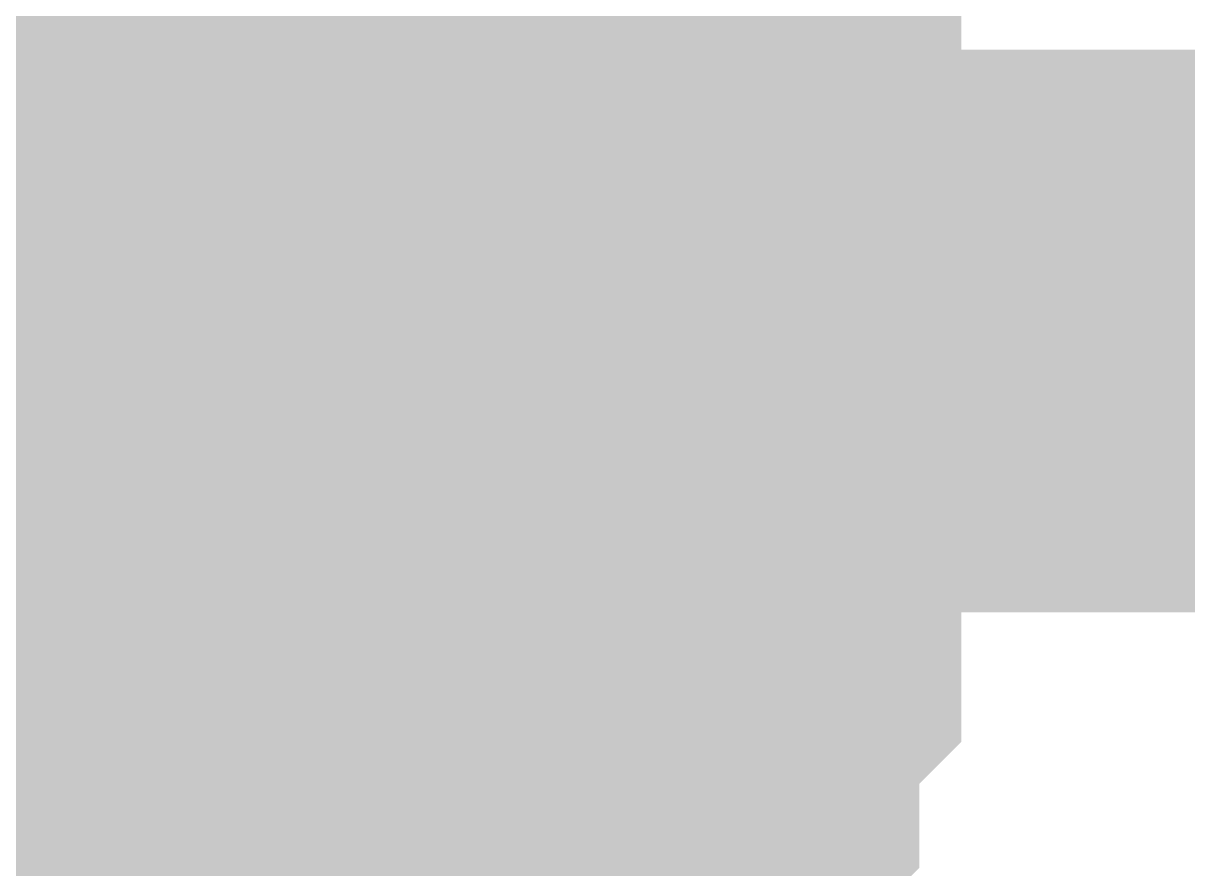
# Model space of a CAD drawing. Header units: millimetres. Extents: x 0 to 800, y 0 to 567.
# Drawn here: x 189.416 to 190.037, y 144.163 to 144.614 of the extents above; entities that cross this region are included whole.
import ezdxf

# ---------------------------------------------------------------- set-up
doc = ezdxf.new("R2010")
doc.units = ezdxf.units.MM
doc.layers.add('Sheet', color=255, linetype='Continuous')

msp = doc.modelspace()

# ---------------------------------------------------------------- linework, layer by layer
at = {"layer": 'Sheet', "const_width": 0.508}
for points in [[(188.90844, 144.46796, 1), (189.41644, 144.46796, 1)], [(188.976, 144.46796, 1), (189.484, 144.46796, 1)], [(188.98438, 144.46364, 1), (189.49238, 144.46364, 1)], [(188.98438, 144.40395, 1), (189.49238, 144.40395, 1)]]:
    msp.add_lwpolyline(points, format="xyb", close=True, dxfattribs=at)
at = {"layer": 'Sheet'}
for points, const_width in [([(189.56457, 144.78562), (189.58697, 144.76323), (189.58697, 144.74083), (189.60936, 144.71843), (189.60936, 144.69603), (189.63176, 144.67363), (189.63176, 144.65123), (189.65416, 144.62883), (189.65416, 144.60643), (189.65416, 144.58404), (189.67656, 144.56164), (189.67656, 144.53924), (189.67656, 144.49444), (189.67656, 144.47204), (189.67656, 144.44964)], 0.29972), ([(189.56457, 144.78562), (189.58697, 144.76323), (189.58697, 144.74083), (189.60936, 144.71843), (189.60936, 144.69603), (189.63176, 144.67363), (189.63176, 144.65123), (189.65416, 144.62883), (189.65416, 144.60643), (189.65416, 144.58404), (189.67656, 144.56164), (189.67656, 144.53924), (189.67656, 144.49444), (189.67656, 144.47204), (189.67656, 144.44964)], 0.29972), ([(189.56457, 144.78562), (189.58697, 144.76323), (189.58697, 144.74083), (189.60936, 144.71843), (189.60936, 144.69603), (189.63176, 144.67363), (189.63176, 144.65123), (189.65416, 144.62883), (189.65416, 144.60643), (189.65416, 144.58404), (189.67656, 144.56164), (189.67656, 144.53924), (189.67656, 144.49444), (189.67656, 144.47204), (189.67656, 144.44964)], 0.29972), ([(189.56457, 144.78562), (189.58697, 144.76323), (189.60936, 144.74083), (189.63176, 144.74083), (189.65416, 144.71843), (189.65416, 144.69603), (189.67656, 144.67363), (189.69896, 144.65123), (189.69896, 144.62883), (189.72136, 144.60643), (189.72136, 144.60643), (189.74376, 144.58404), (189.74376, 144.53924), (189.74376, 144.51684), (189.76616, 144.49444), (189.76616, 144.47204), (189.76616, 144.44964), (189.76616, 144.42724), (189.76616, 144.40485)], 0.29972), ([(189.56457, 144.78562), (189.58697, 144.76323), (189.58697, 144.74083), (189.60936, 144.71843), (189.60936, 144.69603), (189.63176, 144.67363), (189.63176, 144.65123), (189.65416, 144.62883), (189.65416, 144.60643), (189.65416, 144.58404), (189.67656, 144.56164), (189.67656, 144.53924), (189.67656, 144.49444), (189.67656, 144.47204), (189.67656, 144.44964)], 0.29972), ([(189.56457, 144.78562), (189.58697, 144.76323), (189.58697, 144.74083), (189.60936, 144.71843), (189.60936, 144.69603), (189.63176, 144.67363), (189.63176, 144.65123), (189.65416, 144.62883), (189.65416, 144.60643), (189.65416, 144.58404), (189.67656, 144.56164), (189.67656, 144.53924), (189.67656, 144.49444), (189.67656, 144.47204), (189.67656, 144.44964)], 0.29972), ([(189.56457, 144.78562), (189.58697, 144.76323), (189.58697, 144.74083), (189.60936, 144.71843), (189.60936, 144.69603), (189.63176, 144.67363), (189.63176, 144.65123), (189.65416, 144.62883), (189.65416, 144.60643), (189.65416, 144.58404), (189.67656, 144.56164), (189.67656, 144.53924), (189.67656, 144.49444), (189.67656, 144.47204), (189.67656, 144.44964)], 0.29972), ([(189.56457, 144.78562), (189.58697, 144.76323), (189.60936, 144.74083), (189.63176, 144.74083), (189.65416, 144.71843), (189.65416, 144.69603), (189.67656, 144.67363), (189.69896, 144.65123), (189.69896, 144.62883), (189.72136, 144.60643), (189.72136, 144.60643), (189.74376, 144.58404), (189.74376, 144.53924), (189.74376, 144.51684), (189.76616, 144.49444), (189.76616, 144.47204), (189.76616, 144.44964), (189.76616, 144.42724), (189.76616, 144.40485)], 0.29972), ([(189.63176, 144.78562), (189.65416, 144.76323), (189.65416, 144.74083), (189.67656, 144.71843), (189.67656, 144.69603), (189.69896, 144.67363), (189.69896, 144.65123), (189.72136, 144.62883), (189.72136, 144.60643), (189.72136, 144.58404), (189.74376, 144.56164), (189.74376, 144.53924), (189.74376, 144.49444), (189.74376, 144.47204), (189.74376, 144.44964)], 0.29972), ([(189.63176, 144.78562), (189.65416, 144.76323), (189.65416, 144.74083), (189.67656, 144.71843), (189.67656, 144.69603), (189.69896, 144.67363), (189.69896, 144.65123), (189.72136, 144.62883), (189.72136, 144.60643), (189.72136, 144.58404), (189.74376, 144.56164), (189.74376, 144.53924), (189.74376, 144.49444), (189.74376, 144.47204), (189.74376, 144.44964)], 0.29972), ([(189.63176, 144.78562), (189.65416, 144.76323), (189.65416, 144.74083), (189.67656, 144.71843), (189.67656, 144.69603), (189.69896, 144.67363), (189.69896, 144.65123), (189.72136, 144.62883), (189.72136, 144.60643), (189.72136, 144.58404), (189.74376, 144.56164), (189.74376, 144.53924), (189.74376, 144.49444), (189.74376, 144.47204), (189.74376, 144.44964)], 0.29972), ([(189.63176, 144.78562), (189.65416, 144.76323), (189.65416, 144.74083), (189.67656, 144.71843), (189.67656, 144.69603), (189.69896, 144.67363), (189.69896, 144.65123), (189.72136, 144.62883), (189.72136, 144.60643), (189.72136, 144.58404), (189.74376, 144.56164), (189.74376, 144.53924), (189.74376, 144.49444), (189.74376, 144.47204), (189.74376, 144.44964)], 0.29972), ([(189.65416, 144.78562), (189.65416, 144.76323), (189.67656, 144.74083), (189.69896, 144.71843), (189.69896, 144.69603), (189.72136, 144.67363), (189.72136, 144.65123), (189.74376, 144.62883), (189.74376, 144.60643), (189.74376, 144.58404), (189.76616, 144.56164), (189.76616, 144.53924), (189.76616, 144.49444), (189.76616, 144.47204), (189.76616, 144.44964)], 0.29972), ([(189.65416, 144.78562), (189.65416, 144.76323), (189.67656, 144.74083), (189.69896, 144.71843), (189.69896, 144.69603), (189.72136, 144.67363), (189.72136, 144.65123), (189.74376, 144.62883), (189.74376, 144.60643), (189.74376, 144.58404), (189.76616, 144.56164), (189.76616, 144.53924), (189.76616, 144.49444), (189.76616, 144.47204), (189.76616, 144.44964)], 0.29972), ([(189.65416, 144.78562), (189.65416, 144.76323), (189.67656, 144.74083), (189.69896, 144.71843), (189.69896, 144.69603), (189.72136, 144.67363), (189.72136, 144.65123), (189.74376, 144.62883), (189.74376, 144.60643), (189.74376, 144.58404), (189.76616, 144.56164), (189.76616, 144.53924), (189.76616, 144.49444), (189.76616, 144.47204), (189.76616, 144.44964)], 0.29972), ([(189.65416, 144.78562), (189.65416, 144.76323), (189.67656, 144.74083), (189.69896, 144.71843), (189.69896, 144.69603), (189.72136, 144.67363), (189.72136, 144.65123), (189.74376, 144.62883), (189.74376, 144.60643), (189.74376, 144.58404), (189.76616, 144.56164), (189.76616, 144.53924), (189.76616, 144.49444), (189.76616, 144.47204), (189.76616, 144.44964)], 0.29972), ([(189.63176, 144.67363), (189.63176, 144.65123), (189.65416, 144.62883), (189.65416, 144.60643), (189.65416, 144.58404), (189.67656, 144.56164), (189.67656, 144.53924), (189.67656, 144.49444), (189.67656, 144.47204), (189.67656, 144.44964)], 0.09906), ([(189.63176, 144.67363), (189.63176, 144.65123), (189.65416, 144.62883), (189.65416, 144.60643), (189.65416, 144.58404), (189.67656, 144.56164), (189.67656, 144.53924), (189.67656, 144.49444), (189.67656, 144.47204), (189.67656, 144.44964)], 0.09906), ([(189.63176, 144.67363), (189.63176, 144.65123), (189.65416, 144.62883), (189.65416, 144.60643), (189.65416, 144.58404), (189.67656, 144.56164), (189.67656, 144.53924), (189.67656, 144.49444), (189.67656, 144.47204), (189.67656, 144.44964)], 0.09906), ([(189.63176, 144.67363), (189.63176, 144.65123), (189.65416, 144.62883), (189.65416, 144.60643), (189.65416, 144.58404), (189.67656, 144.56164), (189.67656, 144.53924), (189.67656, 144.49444), (189.67656, 144.47204), (189.67656, 144.44964)], 0.09906), ([(189.63176, 144.67363), (189.63176, 144.65123), (189.65416, 144.62883), (189.65416, 144.60643), (189.65416, 144.58404), (189.67656, 144.56164), (189.67656, 144.53924), (189.67656, 144.49444), (189.67656, 144.47204), (189.67656, 144.44964)], 0.09906), ([(189.63176, 144.67363), (189.63176, 144.65123), (189.65416, 144.62883), (189.65416, 144.60643), (189.65416, 144.58404), (189.67656, 144.56164), (189.67656, 144.53924), (189.67656, 144.49444), (189.67656, 144.47204), (189.67656, 144.44964)], 0.09906), ([(189.67656, 144.67363), (189.69896, 144.65123), (189.69896, 144.62883), (189.72136, 144.60643), (189.72136, 144.60643), (189.74376, 144.58404), (189.74376, 144.53924), (189.74376, 144.51684), (189.76616, 144.49444), (189.76616, 144.47204), (189.76616, 144.44964), (189.76616, 144.42724), (189.76616, 144.40485)], 0.09906), ([(189.67656, 144.67363), (189.69896, 144.65123), (189.69896, 144.62883), (189.72136, 144.60643), (189.72136, 144.60643), (189.74376, 144.58404), (189.74376, 144.53924), (189.74376, 144.51684), (189.76616, 144.49444), (189.76616, 144.47204), (189.76616, 144.44964), (189.76616, 144.42724), (189.76616, 144.40485)], 0.09906), ([(189.69896, 144.67363), (189.69896, 144.65123), (189.72136, 144.62883), (189.72136, 144.60643), (189.72136, 144.58404), (189.74376, 144.56164), (189.74376, 144.53924), (189.74376, 144.49444), (189.74376, 144.47204), (189.74376, 144.44964)], 0.09906), ([(189.69896, 144.67363), (189.69896, 144.65123), (189.72136, 144.62883), (189.72136, 144.60643), (189.72136, 144.58404), (189.74376, 144.56164), (189.74376, 144.53924), (189.74376, 144.49444), (189.74376, 144.47204), (189.74376, 144.44964)], 0.09906), ([(189.69896, 144.67363), (189.69896, 144.65123), (189.72136, 144.62883), (189.72136, 144.60643), (189.72136, 144.58404), (189.74376, 144.56164), (189.74376, 144.53924), (189.74376, 144.49444), (189.74376, 144.47204), (189.74376, 144.44964)], 0.09906), ([(189.69896, 144.67363), (189.69896, 144.65123), (189.72136, 144.62883), (189.72136, 144.60643), (189.72136, 144.58404), (189.74376, 144.56164), (189.74376, 144.53924), (189.74376, 144.49444), (189.74376, 144.47204), (189.74376, 144.44964)], 0.09906), ([(189.72136, 144.67363), (189.72136, 144.65123), (189.74376, 144.62883), (189.74376, 144.60643), (189.74376, 144.58404), (189.76616, 144.56164), (189.76616, 144.53924), (189.76616, 144.49444), (189.76616, 144.47204), (189.76616, 144.44964)], 0.09906), ([(189.72136, 144.67363), (189.72136, 144.65123), (189.74376, 144.62883), (189.74376, 144.60643), (189.74376, 144.58404), (189.76616, 144.56164), (189.76616, 144.53924), (189.76616, 144.49444), (189.76616, 144.47204), (189.76616, 144.44964)], 0.09906), ([(189.72136, 144.67363), (189.72136, 144.65123), (189.74376, 144.62883), (189.74376, 144.60643), (189.74376, 144.58404), (189.76616, 144.56164), (189.76616, 144.53924), (189.76616, 144.49444), (189.76616, 144.47204), (189.76616, 144.44964)], 0.09906), ([(189.72136, 144.67363), (189.72136, 144.65123), (189.74376, 144.62883), (189.74376, 144.60643), (189.74376, 144.58404), (189.76616, 144.56164), (189.76616, 144.53924), (189.76616, 144.49444), (189.76616, 144.47204), (189.76616, 144.44964)], 0.09906), ([(189.25098, 144.44964), (205.24402, 144.44964), (205.24402, 137.14765), (205.19922, 137.14765), (205.19922, 137.10285)], 0.29972), ([(189.67656, 144.44964), (189.67656, 144.42724), (189.67656, 144.40485), (189.67656, 144.38245), (189.67656, 144.36005), (189.65416, 144.33765), (189.65416, 144.31525), (189.65416, 144.27045), (189.63176, 144.24805), (189.63176, 144.24805), (189.60936, 144.22566), (189.60936, 144.20326), (189.58697, 144.18086), (189.58697, 144.15846), (189.56457, 144.13606), (189.54217, 144.11366), (189.54217, 144.11366), (189.51977, 144.09126), (189.49737, 144.06886), (189.47497, 144.04647), (189.45257, 144.04647), (189.43017, 144.02407), (189.40777, 144.02407), (189.38537, 144.00167)], 0.29972), ([(189.67656, 144.44964), (189.67656, 144.42724), (189.67656, 144.40485), (189.67656, 144.38245), (189.67656, 144.36005), (189.65416, 144.33765), (189.65416, 144.31525), (189.65416, 144.27045), (189.63176, 144.24805), (189.63176, 144.24805), (189.60936, 144.22566), (189.60936, 144.20326), (189.58697, 144.18086), (189.58697, 144.15846), (189.56457, 144.13606), (189.54217, 144.11366), (189.54217, 144.11366), (189.51977, 144.09126), (189.49737, 144.06886), (189.47497, 144.04647), (189.45257, 144.04647), (189.43017, 144.02407), (189.40777, 144.02407), (189.38537, 144.00167)], 0.29972), ([(189.67656, 144.44964), (189.67656, 144.42724), (189.67656, 144.40485), (189.67656, 144.38245), (189.67656, 144.36005), (189.65416, 144.33765), (189.65416, 144.31525), (189.65416, 144.27045), (189.63176, 144.24805), (189.63176, 144.24805), (189.60936, 144.22566), (189.60936, 144.20326), (189.58697, 144.18086), (189.58697, 144.15846), (189.56457, 144.13606), (189.54217, 144.11366), (189.54217, 144.11366), (189.51977, 144.09126), (189.49737, 144.06886), (189.47497, 144.04647), (189.45257, 144.04647), (189.43017, 144.02407), (189.40777, 144.02407), (189.38537, 144.00167)], 0.29972), ([(189.67656, 144.44964), (189.67656, 144.42724), (189.67656, 144.40485), (189.67656, 144.38245), (189.67656, 144.36005), (189.65416, 144.33765), (189.65416, 144.31525), (189.65416, 144.27045), (189.63176, 144.24805), (189.63176, 144.24805), (189.60936, 144.22566), (189.60936, 144.20326), (189.58697, 144.18086), (189.58697, 144.15846), (189.56457, 144.13606), (189.54217, 144.11366), (189.54217, 144.11366), (189.51977, 144.09126), (189.49737, 144.06886), (189.47497, 144.04647), (189.45257, 144.04647), (189.43017, 144.02407), (189.40777, 144.02407), (189.38537, 144.00167)], 0.29972), ([(189.67656, 144.44964), (189.67656, 144.42724), (189.67656, 144.40485), (189.67656, 144.38245), (189.67656, 144.36005), (189.65416, 144.33765), (189.65416, 144.31525), (189.65416, 144.27045), (189.63176, 144.24805), (189.63176, 144.24805), (189.60936, 144.22566), (189.60936, 144.20326), (189.58697, 144.18086), (189.58697, 144.15846), (189.56457, 144.13606), (189.54217, 144.11366), (189.54217, 144.11366), (189.51977, 144.09126), (189.49737, 144.06886), (189.47497, 144.04647), (189.45257, 144.04647), (189.43017, 144.02407), (189.40777, 144.02407), (189.38537, 144.00167)], 0.29972), ([(189.67656, 144.44964), (189.67656, 144.42724), (189.67656, 144.40485), (189.67656, 144.38245), (189.67656, 144.36005), (189.65416, 144.33765), (189.65416, 144.31525), (189.65416, 144.27045), (189.63176, 144.24805), (189.63176, 144.24805), (189.60936, 144.22566), (189.60936, 144.20326), (189.58697, 144.18086), (189.58697, 144.15846), (189.56457, 144.13606), (189.54217, 144.11366), (189.54217, 144.11366), (189.51977, 144.09126), (189.49737, 144.06886), (189.47497, 144.04647), (189.45257, 144.04647), (189.43017, 144.02407), (189.40777, 144.02407), (189.38537, 144.00167)], 0.29972), ([(189.74376, 144.44964), (189.74376, 144.42724), (189.74376, 144.40485), (189.74376, 144.38245), (189.74376, 144.36005), (189.72136, 144.33765), (189.72136, 144.31525), (189.72136, 144.27045), (189.69896, 144.24805), (189.69896, 144.24805), (189.67656, 144.22566), (189.67656, 144.20326), (189.65416, 144.18086), (189.65416, 144.15846), (189.63176, 144.13606), (189.60936, 144.11366), (189.58697, 144.11366), (189.58697, 144.09126), (189.56457, 144.06886), (189.54217, 144.04647), (189.51977, 144.04647), (189.49737, 144.02407), (189.47497, 144.02407), (189.45257, 144.00167)], 0.29972), ([(189.74376, 144.44964), (189.74376, 144.42724), (189.74376, 144.40485), (189.74376, 144.38245), (189.74376, 144.36005), (189.72136, 144.33765), (189.72136, 144.31525), (189.72136, 144.27045), (189.69896, 144.24805), (189.69896, 144.24805), (189.67656, 144.22566), (189.67656, 144.20326), (189.65416, 144.18086), (189.65416, 144.15846), (189.63176, 144.13606), (189.60936, 144.11366), (189.58697, 144.11366), (189.58697, 144.09126), (189.56457, 144.06886), (189.54217, 144.04647), (189.51977, 144.04647), (189.49737, 144.02407), (189.47497, 144.02407), (189.45257, 144.00167)], 0.29972), ([(189.74376, 144.44964), (189.74376, 144.42724), (189.74376, 144.40485), (189.74376, 144.38245), (189.74376, 144.36005), (189.72136, 144.33765), (189.72136, 144.31525), (189.72136, 144.27045), (189.69896, 144.24805), (189.69896, 144.24805), (189.67656, 144.22566), (189.67656, 144.20326), (189.65416, 144.18086), (189.65416, 144.15846), (189.63176, 144.13606), (189.60936, 144.11366), (189.58697, 144.11366), (189.58697, 144.09126), (189.56457, 144.06886), (189.54217, 144.04647), (189.51977, 144.04647), (189.49737, 144.02407), (189.47497, 144.02407), (189.45257, 144.00167)], 0.29972), ([(189.74376, 144.44964), (189.74376, 144.42724), (189.74376, 144.40485), (189.74376, 144.38245), (189.74376, 144.36005), (189.72136, 144.33765), (189.72136, 144.31525), (189.72136, 144.27045), (189.69896, 144.24805), (189.69896, 144.24805), (189.67656, 144.22566), (189.67656, 144.20326), (189.65416, 144.18086), (189.65416, 144.15846), (189.63176, 144.13606), (189.60936, 144.11366), (189.58697, 144.11366), (189.58697, 144.09126), (189.56457, 144.06886), (189.54217, 144.04647), (189.51977, 144.04647), (189.49737, 144.02407), (189.47497, 144.02407), (189.45257, 144.00167)], 0.29972), ([(189.76616, 144.44964), (189.76616, 144.42724), (189.76616, 144.40485), (189.76616, 144.38245), (189.76616, 144.36005), (189.74376, 144.33765), (189.74376, 144.31525), (189.74376, 144.27045), (189.72136, 144.24805), (189.72136, 144.24805), (189.69896, 144.22566), (189.69896, 144.20326), (189.67656, 144.18086), (189.65416, 144.15846), (189.65416, 144.13606), (189.63176, 144.11366), (189.60936, 144.11366), (189.58697, 144.09126), (189.56457, 144.06886), (189.54217, 144.04647), (189.54217, 144.04647), (189.51977, 144.02407), (189.49737, 144.02407), (189.47497, 144.00167)], 0.29972), ([(189.76616, 144.44964), (189.76616, 144.42724), (189.76616, 144.40485), (189.76616, 144.38245), (189.76616, 144.36005), (189.74376, 144.33765), (189.74376, 144.31525), (189.74376, 144.27045), (189.72136, 144.24805), (189.72136, 144.24805), (189.69896, 144.22566), (189.69896, 144.20326), (189.67656, 144.18086), (189.65416, 144.15846), (189.65416, 144.13606), (189.63176, 144.11366), (189.60936, 144.11366), (189.58697, 144.09126), (189.56457, 144.06886), (189.54217, 144.04647), (189.54217, 144.04647), (189.51977, 144.02407), (189.49737, 144.02407), (189.47497, 144.00167)], 0.29972), ([(189.76616, 144.44964), (189.76616, 144.42724), (189.76616, 144.40485), (189.76616, 144.38245), (189.76616, 144.36005), (189.74376, 144.33765), (189.74376, 144.31525), (189.74376, 144.27045), (189.72136, 144.24805), (189.72136, 144.24805), (189.69896, 144.22566), (189.69896, 144.20326), (189.67656, 144.18086), (189.65416, 144.15846), (189.65416, 144.13606), (189.63176, 144.11366), (189.60936, 144.11366), (189.58697, 144.09126), (189.56457, 144.06886), (189.54217, 144.04647), (189.54217, 144.04647), (189.51977, 144.02407), (189.49737, 144.02407), (189.47497, 144.00167)], 0.29972), ([(189.76616, 144.44964), (189.76616, 144.42724), (189.76616, 144.40485), (189.76616, 144.38245), (189.76616, 144.36005), (189.74376, 144.33765), (189.74376, 144.31525), (189.74376, 144.27045), (189.72136, 144.24805), (189.72136, 144.24805), (189.69896, 144.22566), (189.69896, 144.20326), (189.67656, 144.18086), (189.65416, 144.15846), (189.65416, 144.13606), (189.63176, 144.11366), (189.60936, 144.11366), (189.58697, 144.09126), (189.56457, 144.06886), (189.54217, 144.04647), (189.54217, 144.04647), (189.51977, 144.02407), (189.49737, 144.02407), (189.47497, 144.00167)], 0.29972), ([(189.67656, 144.44964), (189.67656, 144.44964), (189.67656, 144.44964), (189.67656, 144.44964), (189.67656, 144.44964), (189.67656, 144.44964), (189.67656, 144.44964), (189.67656, 144.44964), (189.67656, 144.44964), (189.67656, 144.44964), (189.67656, 144.44964), (189.67656, 144.44964), (189.67656, 144.44964), (189.67656, 144.44964), (189.67656, 144.44964), (189.67656, 144.44964), (189.67656, 144.44964), (189.67656, 144.44964), (189.67656, 144.44964), (189.67656, 144.44964), (189.67656, 144.44964), (189.67656, 144.44964), (189.67656, 144.44964), (189.67656, 144.44964), (189.67656, 144.44964), (189.67656, 144.44964), (189.67656, 144.44964), (189.67656, 144.44964), (189.67656, 144.44964), (189.67656, 144.44964), (189.67656, 144.44964), (189.67656, 144.44964), (189.67656, 144.44964)], 0.29972), ([(189.67656, 144.44964), (189.67656, 144.44964)], 0.29972), ([(189.67656, 144.44964), (189.67656, 144.44964), (189.67656, 144.44964), (189.67656, 144.44964), (189.67656, 144.44964), (189.67656, 144.44964), (189.67656, 144.44964), (189.67656, 144.44964), (189.67656, 144.44964), (189.67656, 144.44964), (189.67656, 144.44964), (189.67656, 144.44964), (189.67656, 144.44964), (189.67656, 144.44964), (189.67656, 144.44964), (189.67656, 144.44964), (189.67656, 144.44964), (189.67656, 144.44964), (189.67656, 144.44964), (189.67656, 144.44964), (189.67656, 144.44964), (189.67656, 144.44964), (189.67656, 144.44964), (189.67656, 144.44964), (189.67656, 144.44964), (189.67656, 144.44964), (189.67656, 144.44964), (189.67656, 144.44964), (189.67656, 144.44964), (189.67656, 144.44964), (189.67656, 144.44964), (189.67656, 144.44964), (189.67656, 144.44964)], 0.29972), ([(189.67656, 144.44964), (189.67656, 144.44964)], 0.29972), ([(189.67656, 144.44964), (189.67656, 144.44964), (189.67656, 144.44964), (189.67656, 144.44964), (189.67656, 144.44964), (189.67656, 144.44964), (189.67656, 144.44964), (189.67656, 144.44964), (189.67656, 144.44964), (189.67656, 144.44964), (189.67656, 144.44964), (189.67656, 144.44964), (189.67656, 144.44964), (189.67656, 144.44964), (189.67656, 144.44964), (189.67656, 144.44964), (189.67656, 144.44964), (189.67656, 144.44964), (189.67656, 144.44964), (189.67656, 144.44964), (189.67656, 144.44964), (189.67656, 144.44964), (189.67656, 144.44964), (189.67656, 144.44964), (189.67656, 144.44964), (189.67656, 144.44964), (189.67656, 144.44964), (189.67656, 144.44964), (189.67656, 144.44964), (189.67656, 144.44964), (189.67656, 144.44964), (189.67656, 144.44964), (189.67656, 144.44964)], 0.29972), ([(189.67656, 144.44964), (189.67656, 144.44964)], 0.29972), ([(189.67656, 144.44964), (189.67656, 144.44964), (189.67656, 144.44964), (189.67656, 144.44964), (189.67656, 144.44964), (189.67656, 144.44964), (189.67656, 144.44964), (189.67656, 144.44964), (189.67656, 144.44964), (189.67656, 144.44964), (189.67656, 144.44964), (189.67656, 144.44964), (189.67656, 144.44964), (189.67656, 144.44964), (189.67656, 144.44964), (189.67656, 144.44964), (189.67656, 144.44964), (189.67656, 144.44964), (189.67656, 144.44964), (189.67656, 144.44964), (189.67656, 144.44964), (189.67656, 144.44964), (189.67656, 144.44964), (189.67656, 144.44964), (189.67656, 144.44964), (189.67656, 144.44964), (189.67656, 144.44964), (189.67656, 144.44964), (189.67656, 144.44964), (189.67656, 144.44964), (189.67656, 144.44964), (189.67656, 144.44964), (189.67656, 144.44964)], 0.29972), ([(189.67656, 144.44964), (189.67656, 144.44964)], 0.29972), ([(189.67656, 144.44964), (189.67656, 144.44964), (189.67656, 144.44964), (189.67656, 144.44964), (189.67656, 144.44964), (189.67656, 144.44964), (189.67656, 144.44964), (189.67656, 144.44964), (189.67656, 144.44964), (189.67656, 144.44964), (189.67656, 144.44964), (189.67656, 144.44964), (189.67656, 144.44964), (189.67656, 144.44964), (189.67656, 144.44964), (189.67656, 144.44964), (189.67656, 144.44964), (189.67656, 144.44964), (189.67656, 144.44964), (189.67656, 144.44964), (189.67656, 144.44964), (189.67656, 144.44964), (189.67656, 144.44964), (189.67656, 144.44964), (189.67656, 144.44964), (189.67656, 144.44964), (189.67656, 144.44964), (189.67656, 144.44964), (189.67656, 144.44964), (189.67656, 144.44964), (189.67656, 144.44964), (189.67656, 144.44964), (189.67656, 144.44964)], 0.29972), ([(189.67656, 144.44964), (189.67656, 144.44964)], 0.29972), ([(189.67656, 144.44964), (189.67656, 144.44964), (189.67656, 144.44964), (189.67656, 144.44964), (189.67656, 144.44964), (189.67656, 144.44964), (189.67656, 144.44964), (189.67656, 144.44964), (189.67656, 144.44964), (189.67656, 144.44964), (189.67656, 144.44964), (189.67656, 144.44964), (189.67656, 144.44964), (189.67656, 144.44964), (189.67656, 144.44964), (189.67656, 144.44964), (189.67656, 144.44964), (189.67656, 144.44964), (189.67656, 144.44964), (189.67656, 144.44964), (189.67656, 144.44964), (189.67656, 144.44964), (189.67656, 144.44964), (189.67656, 144.44964), (189.67656, 144.44964), (189.67656, 144.44964), (189.67656, 144.44964), (189.67656, 144.44964), (189.67656, 144.44964), (189.67656, 144.44964), (189.67656, 144.44964), (189.67656, 144.44964), (189.67656, 144.44964)], 0.29972), ([(189.67656, 144.44964), (189.67656, 144.44964)], 0.29972), ([(189.74376, 144.44964), (189.74376, 144.44964), (189.74376, 144.44964), (189.74376, 144.44964), (189.74376, 144.44964), (189.74376, 144.44964), (189.74376, 144.44964), (189.74376, 144.44964), (189.74376, 144.44964), (189.74376, 144.44964), (189.74376, 144.44964), (189.74376, 144.44964), (189.74376, 144.44964), (189.74376, 144.44964), (189.74376, 144.44964), (189.74376, 144.44964), (189.74376, 144.44964), (189.74376, 144.44964), (189.74376, 144.44964), (189.74376, 144.44964), (189.74376, 144.44964), (189.74376, 144.44964), (189.74376, 144.44964), (189.74376, 144.44964), (189.74376, 144.44964), (189.74376, 144.44964), (189.74376, 144.44964), (189.74376, 144.44964), (189.74376, 144.44964), (189.74376, 144.44964), (189.74376, 144.44964), (189.74376, 144.44964), (189.74376, 144.44964)], 0.29972), ([(189.74376, 144.44964), (189.74376, 144.44964)], 0.29972), ([(189.74376, 144.44964), (189.74376, 144.44964), (189.74376, 144.44964), (189.74376, 144.44964), (189.74376, 144.44964), (189.74376, 144.44964), (189.74376, 144.44964), (189.74376, 144.44964), (189.74376, 144.44964), (189.74376, 144.44964), (189.74376, 144.44964), (189.74376, 144.44964), (189.74376, 144.44964), (189.74376, 144.44964), (189.74376, 144.44964), (189.74376, 144.44964), (189.74376, 144.44964), (189.74376, 144.44964), (189.74376, 144.44964), (189.74376, 144.44964), (189.74376, 144.44964), (189.74376, 144.44964), (189.74376, 144.44964), (189.74376, 144.44964), (189.74376, 144.44964), (189.74376, 144.44964), (189.74376, 144.44964), (189.74376, 144.44964), (189.74376, 144.44964), (189.74376, 144.44964), (189.74376, 144.44964), (189.74376, 144.44964), (189.74376, 144.44964)], 0.29972), ([(189.74376, 144.44964), (189.74376, 144.44964)], 0.29972), ([(189.74376, 144.44964), (189.74376, 144.44964), (189.74376, 144.44964), (189.74376, 144.44964), (189.74376, 144.44964), (189.74376, 144.44964), (189.74376, 144.44964), (189.74376, 144.44964), (189.74376, 144.44964), (189.74376, 144.44964), (189.74376, 144.44964), (189.74376, 144.44964), (189.74376, 144.44964), (189.74376, 144.44964), (189.74376, 144.44964), (189.74376, 144.44964), (189.74376, 144.44964), (189.74376, 144.44964), (189.74376, 144.44964), (189.74376, 144.44964), (189.74376, 144.44964), (189.74376, 144.44964), (189.74376, 144.44964), (189.74376, 144.44964), (189.74376, 144.44964), (189.74376, 144.44964), (189.74376, 144.44964), (189.74376, 144.44964), (189.74376, 144.44964), (189.74376, 144.44964), (189.74376, 144.44964), (189.74376, 144.44964), (189.74376, 144.44964)], 0.29972), ([(189.74376, 144.44964), (189.74376, 144.44964)], 0.29972), ([(189.74376, 144.44964), (189.74376, 144.44964), (189.74376, 144.44964), (189.74376, 144.44964), (189.74376, 144.44964), (189.74376, 144.44964), (189.74376, 144.44964), (189.74376, 144.44964), (189.74376, 144.44964), (189.74376, 144.44964), (189.74376, 144.44964), (189.74376, 144.44964), (189.74376, 144.44964), (189.74376, 144.44964), (189.74376, 144.44964), (189.74376, 144.44964), (189.74376, 144.44964), (189.74376, 144.44964), (189.74376, 144.44964), (189.74376, 144.44964), (189.74376, 144.44964), (189.74376, 144.44964), (189.74376, 144.44964), (189.74376, 144.44964), (189.74376, 144.44964), (189.74376, 144.44964), (189.74376, 144.44964), (189.74376, 144.44964), (189.74376, 144.44964), (189.74376, 144.44964), (189.74376, 144.44964), (189.74376, 144.44964), (189.74376, 144.44964)], 0.29972), ([(189.74376, 144.44964), (189.74376, 144.44964)], 0.29972), ([(189.76616, 144.44964), (189.76616, 144.44964), (189.76616, 144.44964), (189.76616, 144.44964), (189.76616, 144.44964), (189.76616, 144.44964), (189.76616, 144.44964), (189.76616, 144.44964), (189.76616, 144.44964), (189.76616, 144.44964), (189.76616, 144.44964), (189.76616, 144.44964), (189.76616, 144.44964), (189.76616, 144.44964), (189.76616, 144.44964), (189.76616, 144.44964), (189.76616, 144.44964), (189.76616, 144.44964), (189.76616, 144.44964), (189.76616, 144.44964), (189.76616, 144.44964), (189.76616, 144.44964), (189.76616, 144.44964), (189.76616, 144.44964), (189.76616, 144.44964), (189.76616, 144.44964), (189.76616, 144.44964), (189.76616, 144.44964), (189.76616, 144.44964), (189.76616, 144.44964), (189.76616, 144.44964), (189.76616, 144.44964), (189.76616, 144.44964)], 0.29972), ([(189.76616, 144.44964), (189.76616, 144.44964)], 0.29972), ([(189.76616, 144.44964), (189.76616, 144.44964), (189.76616, 144.44964), (189.76616, 144.44964), (189.76616, 144.44964), (189.76616, 144.44964), (189.76616, 144.44964), (189.76616, 144.44964), (189.76616, 144.44964), (189.76616, 144.44964), (189.76616, 144.44964), (189.76616, 144.44964), (189.76616, 144.44964), (189.76616, 144.44964), (189.76616, 144.44964), (189.76616, 144.44964), (189.76616, 144.44964), (189.76616, 144.44964), (189.76616, 144.44964), (189.76616, 144.44964), (189.76616, 144.44964), (189.76616, 144.44964), (189.76616, 144.44964), (189.76616, 144.44964), (189.76616, 144.44964), (189.76616, 144.44964), (189.76616, 144.44964), (189.76616, 144.44964), (189.76616, 144.44964), (189.76616, 144.44964), (189.76616, 144.44964), (189.76616, 144.44964), (189.76616, 144.44964)], 0.29972), ([(189.76616, 144.44964), (189.76616, 144.44964)], 0.29972), ([(189.76616, 144.44964), (189.76616, 144.44964), (189.76616, 144.44964), (189.76616, 144.44964), (189.76616, 144.44964), (189.76616, 144.44964), (189.76616, 144.44964), (189.76616, 144.44964), (189.76616, 144.44964), (189.76616, 144.44964), (189.76616, 144.44964), (189.76616, 144.44964), (189.76616, 144.44964), (189.76616, 144.44964), (189.76616, 144.44964), (189.76616, 144.44964), (189.76616, 144.44964), (189.76616, 144.44964), (189.76616, 144.44964), (189.76616, 144.44964), (189.76616, 144.44964), (189.76616, 144.44964), (189.76616, 144.44964), (189.76616, 144.44964), (189.76616, 144.44964), (189.76616, 144.44964), (189.76616, 144.44964), (189.76616, 144.44964), (189.76616, 144.44964), (189.76616, 144.44964), (189.76616, 144.44964), (189.76616, 144.44964), (189.76616, 144.44964)], 0.29972), ([(189.76616, 144.44964), (189.76616, 144.44964)], 0.29972), ([(189.76616, 144.44964), (189.76616, 144.44964), (189.76616, 144.44964), (189.76616, 144.44964), (189.76616, 144.44964), (189.76616, 144.44964), (189.76616, 144.44964), (189.76616, 144.44964), (189.76616, 144.44964), (189.76616, 144.44964), (189.76616, 144.44964), (189.76616, 144.44964), (189.76616, 144.44964), (189.76616, 144.44964), (189.76616, 144.44964), (189.76616, 144.44964), (189.76616, 144.44964), (189.76616, 144.44964), (189.76616, 144.44964), (189.76616, 144.44964), (189.76616, 144.44964), (189.76616, 144.44964), (189.76616, 144.44964), (189.76616, 144.44964), (189.76616, 144.44964), (189.76616, 144.44964), (189.76616, 144.44964), (189.76616, 144.44964), (189.76616, 144.44964), (189.76616, 144.44964), (189.76616, 144.44964), (189.76616, 144.44964), (189.76616, 144.44964)], 0.29972), ([(189.76616, 144.44964), (189.76616, 144.44964)], 0.29972), ([(189.76616, 144.40485), (189.76616, 144.38245), (189.76616, 144.36005), (189.76616, 144.31525), (189.76616, 144.29285), (189.74376, 144.27045), (189.74376, 144.24805), (189.74376, 144.22566), (189.72136, 144.20326), (189.72136, 144.18086), (189.69896, 144.15846), (189.69896, 144.13606), (189.67656, 144.11366), (189.65416, 144.09126), (189.65416, 144.06886), (189.63176, 144.04647), (189.60936, 144.04647), (189.58697, 144.02407), (189.56457, 144.00167)], 0.29972), ([(189.76616, 144.40485), (189.76616, 144.38245), (189.76616, 144.36005), (189.76616, 144.31525), (189.76616, 144.29285), (189.74376, 144.27045), (189.74376, 144.24805), (189.74376, 144.22566), (189.72136, 144.20326), (189.72136, 144.18086), (189.69896, 144.15846), (189.69896, 144.13606), (189.67656, 144.11366), (189.65416, 144.09126), (189.65416, 144.06886), (189.63176, 144.04647), (189.60936, 144.04647), (189.58697, 144.02407), (189.56457, 144.00167)], 0.29972), ([(189.76616, 144.40485), (189.76616, 144.40485), (189.76616, 144.40485), (189.76616, 144.40485), (189.76616, 144.40485), (189.76616, 144.40485), (189.76616, 144.40485), (189.76616, 144.40485), (189.76616, 144.40485), (189.76616, 144.40485), (189.76616, 144.40485), (189.76616, 144.40485), (189.76616, 144.40485), (189.76616, 144.40485), (189.76616, 144.40485), (189.76616, 144.40485), (189.76616, 144.40485), (189.76616, 144.40485), (189.76616, 144.40485), (189.76616, 144.40485), (189.76616, 144.40485), (189.76616, 144.40485), (189.76616, 144.40485), (189.76616, 144.40485), (189.76616, 144.40485), (189.76616, 144.40485), (189.76616, 144.40485), (189.76616, 144.40485), (189.76616, 144.40485), (189.76616, 144.40485), (189.76616, 144.40485), (189.76616, 144.40485), (189.76616, 144.40485)], 0.29972), ([(189.76616, 144.40485), (189.76616, 144.40485)], 0.29972), ([(189.76616, 144.40485), (189.76616, 144.40485), (189.76616, 144.40485), (189.76616, 144.40485), (189.76616, 144.40485), (189.76616, 144.40485), (189.76616, 144.40485), (189.76616, 144.40485), (189.76616, 144.40485), (189.76616, 144.40485), (189.76616, 144.40485), (189.76616, 144.40485), (189.76616, 144.40485), (189.76616, 144.40485), (189.76616, 144.40485), (189.76616, 144.40485), (189.76616, 144.40485), (189.76616, 144.40485), (189.76616, 144.40485), (189.76616, 144.40485), (189.76616, 144.40485), (189.76616, 144.40485), (189.76616, 144.40485), (189.76616, 144.40485), (189.76616, 144.40485), (189.76616, 144.40485), (189.76616, 144.40485), (189.76616, 144.40485), (189.76616, 144.40485), (189.76616, 144.40485), (189.76616, 144.40485), (189.76616, 144.40485), (189.76616, 144.40485)], 0.29972), ([(189.76616, 144.40485), (189.76616, 144.40485)], 0.29972), ([(189.67656, 144.44964), (189.67656, 144.42724), (189.67656, 144.40485), (189.67656, 144.38245), (189.67656, 144.36005), (189.65416, 144.33765), (189.65416, 144.31525), (189.65416, 144.27045), (189.63176, 144.24805), (189.63176, 144.24805), (189.60936, 144.22566), (189.60936, 144.20326), (189.58697, 144.18086), (189.58697, 144.15846), (189.56457, 144.13606), (189.54217, 144.11366), (189.54217, 144.11366), (189.51977, 144.09126)], 0.09906), ([(189.67656, 144.44964), (189.67656, 144.42724), (189.67656, 144.40485), (189.67656, 144.38245), (189.67656, 144.36005), (189.65416, 144.33765), (189.65416, 144.31525), (189.65416, 144.27045), (189.63176, 144.24805), (189.63176, 144.24805), (189.60936, 144.22566), (189.60936, 144.20326), (189.58697, 144.18086), (189.58697, 144.15846), (189.56457, 144.13606), (189.54217, 144.11366), (189.54217, 144.11366), (189.51977, 144.09126)], 0.09906), ([(189.67656, 144.44964), (189.67656, 144.42724), (189.67656, 144.40485), (189.67656, 144.38245), (189.67656, 144.36005), (189.65416, 144.33765), (189.65416, 144.31525), (189.65416, 144.27045), (189.63176, 144.24805), (189.63176, 144.24805), (189.60936, 144.22566), (189.60936, 144.20326), (189.58697, 144.18086), (189.58697, 144.15846), (189.56457, 144.13606), (189.54217, 144.11366), (189.54217, 144.11366), (189.51977, 144.09126)], 0.09906), ([(189.67656, 144.44964), (189.67656, 144.42724), (189.67656, 144.40485), (189.67656, 144.38245), (189.67656, 144.36005), (189.65416, 144.33765), (189.65416, 144.31525), (189.65416, 144.27045), (189.63176, 144.24805), (189.63176, 144.24805), (189.60936, 144.22566), (189.60936, 144.20326), (189.58697, 144.18086), (189.58697, 144.15846), (189.56457, 144.13606), (189.54217, 144.11366), (189.54217, 144.11366), (189.51977, 144.09126)], 0.09906), ([(189.67656, 144.44964), (189.67656, 144.42724), (189.67656, 144.40485), (189.67656, 144.38245), (189.67656, 144.36005), (189.65416, 144.33765), (189.65416, 144.31525), (189.65416, 144.27045), (189.63176, 144.24805), (189.63176, 144.24805), (189.60936, 144.22566), (189.60936, 144.20326), (189.58697, 144.18086), (189.58697, 144.15846), (189.56457, 144.13606), (189.54217, 144.11366), (189.54217, 144.11366), (189.51977, 144.09126)], 0.09906), ([(189.67656, 144.44964), (189.67656, 144.42724), (189.67656, 144.40485), (189.67656, 144.38245), (189.67656, 144.36005), (189.65416, 144.33765), (189.65416, 144.31525), (189.65416, 144.27045), (189.63176, 144.24805), (189.63176, 144.24805), (189.60936, 144.22566), (189.60936, 144.20326), (189.58697, 144.18086), (189.58697, 144.15846), (189.56457, 144.13606), (189.54217, 144.11366), (189.54217, 144.11366), (189.51977, 144.09126)], 0.09906), ([(189.76616, 144.44964), (189.76616, 144.42724), (189.76616, 144.40485), (189.76616, 144.38245), (189.76616, 144.36005), (189.74376, 144.33765), (189.74376, 144.31525), (189.74376, 144.27045), (189.72136, 144.24805), (189.72136, 144.24805), (189.69896, 144.22566), (189.69896, 144.20326), (189.67656, 144.18086), (189.65416, 144.15846), (189.65416, 144.13606), (189.63176, 144.11366), (189.60936, 144.11366), (189.58697, 144.09126)], 0.09906), ([(189.74376, 144.44964), (189.74376, 144.42724), (189.74376, 144.40485), (189.74376, 144.38245), (189.74376, 144.36005), (189.72136, 144.33765), (189.72136, 144.31525), (189.72136, 144.27045), (189.69896, 144.24805), (189.69896, 144.24805), (189.67656, 144.22566), (189.67656, 144.20326), (189.65416, 144.18086), (189.65416, 144.15846), (189.63176, 144.13606), (189.60936, 144.11366), (189.58697, 144.11366), (189.58697, 144.09126)], 0.09906), ([(189.76616, 144.44964), (189.76616, 144.42724), (189.76616, 144.40485), (189.76616, 144.38245), (189.76616, 144.36005), (189.74376, 144.33765), (189.74376, 144.31525), (189.74376, 144.27045), (189.72136, 144.24805), (189.72136, 144.24805), (189.69896, 144.22566), (189.69896, 144.20326), (189.67656, 144.18086), (189.65416, 144.15846), (189.65416, 144.13606), (189.63176, 144.11366), (189.60936, 144.11366), (189.58697, 144.09126)], 0.09906), ([(189.74376, 144.44964), (189.74376, 144.42724), (189.74376, 144.40485), (189.74376, 144.38245), (189.74376, 144.36005), (189.72136, 144.33765), (189.72136, 144.31525), (189.72136, 144.27045), (189.69896, 144.24805), (189.69896, 144.24805), (189.67656, 144.22566), (189.67656, 144.20326), (189.65416, 144.18086), (189.65416, 144.15846), (189.63176, 144.13606), (189.60936, 144.11366), (189.58697, 144.11366), (189.58697, 144.09126)], 0.09906), ([(189.76616, 144.44964), (189.76616, 144.42724), (189.76616, 144.40485), (189.76616, 144.38245), (189.76616, 144.36005), (189.74376, 144.33765), (189.74376, 144.31525), (189.74376, 144.27045), (189.72136, 144.24805), (189.72136, 144.24805), (189.69896, 144.22566), (189.69896, 144.20326), (189.67656, 144.18086), (189.65416, 144.15846), (189.65416, 144.13606), (189.63176, 144.11366), (189.60936, 144.11366), (189.58697, 144.09126)], 0.09906), ([(189.74376, 144.44964), (189.74376, 144.42724), (189.74376, 144.40485), (189.74376, 144.38245), (189.74376, 144.36005), (189.72136, 144.33765), (189.72136, 144.31525), (189.72136, 144.27045), (189.69896, 144.24805), (189.69896, 144.24805), (189.67656, 144.22566), (189.67656, 144.20326), (189.65416, 144.18086), (189.65416, 144.15846), (189.63176, 144.13606), (189.60936, 144.11366), (189.58697, 144.11366), (189.58697, 144.09126)], 0.09906), ([(189.76616, 144.44964), (189.76616, 144.42724), (189.76616, 144.40485), (189.76616, 144.38245), (189.76616, 144.36005), (189.74376, 144.33765), (189.74376, 144.31525), (189.74376, 144.27045), (189.72136, 144.24805), (189.72136, 144.24805), (189.69896, 144.22566), (189.69896, 144.20326), (189.67656, 144.18086), (189.65416, 144.15846), (189.65416, 144.13606), (189.63176, 144.11366), (189.60936, 144.11366), (189.58697, 144.09126)], 0.09906), ([(189.74376, 144.44964), (189.74376, 144.42724), (189.74376, 144.40485), (189.74376, 144.38245), (189.74376, 144.36005), (189.72136, 144.33765), (189.72136, 144.31525), (189.72136, 144.27045), (189.69896, 144.24805), (189.69896, 144.24805), (189.67656, 144.22566), (189.67656, 144.20326), (189.65416, 144.18086), (189.65416, 144.15846), (189.63176, 144.13606), (189.60936, 144.11366), (189.58697, 144.11366), (189.58697, 144.09126)], 0.09906), ([(189.67656, 144.44964), (189.67656, 144.44964), (189.67656, 144.44964), (189.67656, 144.44964), (189.67656, 144.44964), (189.67656, 144.44964), (189.67656, 144.44964), (189.67656, 144.44964), (189.67656, 144.44964), (189.67656, 144.44964), (189.67656, 144.44964), (189.67656, 144.44964), (189.67656, 144.44964), (189.67656, 144.44964), (189.67656, 144.44964), (189.67656, 144.44964), (189.67656, 144.44964), (189.67656, 144.44964), (189.67656, 144.44964), (189.67656, 144.44964), (189.67656, 144.44964), (189.67656, 144.44964), (189.67656, 144.44964), (189.67656, 144.44964), (189.67656, 144.44964), (189.67656, 144.44964), (189.67656, 144.44964), (189.67656, 144.44964), (189.67656, 144.44964), (189.67656, 144.44964), (189.67656, 144.44964), (189.67656, 144.44964), (189.67656, 144.44964)], 0.09906), ([(189.67656, 144.44964), (189.67656, 144.44964)], 0.09906), ([(189.67656, 144.44964), (189.67656, 144.44964), (189.67656, 144.44964), (189.67656, 144.44964), (189.67656, 144.44964), (189.67656, 144.44964), (189.67656, 144.44964), (189.67656, 144.44964), (189.67656, 144.44964), (189.67656, 144.44964), (189.67656, 144.44964), (189.67656, 144.44964), (189.67656, 144.44964), (189.67656, 144.44964), (189.67656, 144.44964), (189.67656, 144.44964), (189.67656, 144.44964), (189.67656, 144.44964), (189.67656, 144.44964), (189.67656, 144.44964), (189.67656, 144.44964), (189.67656, 144.44964), (189.67656, 144.44964), (189.67656, 144.44964), (189.67656, 144.44964), (189.67656, 144.44964), (189.67656, 144.44964), (189.67656, 144.44964), (189.67656, 144.44964), (189.67656, 144.44964), (189.67656, 144.44964), (189.67656, 144.44964), (189.67656, 144.44964)], 0.09906), ([(189.67656, 144.44964), (189.67656, 144.44964)], 0.09906), ([(189.67656, 144.44964), (189.67656, 144.44964), (189.67656, 144.44964), (189.67656, 144.44964), (189.67656, 144.44964), (189.67656, 144.44964), (189.67656, 144.44964), (189.67656, 144.44964), (189.67656, 144.44964), (189.67656, 144.44964), (189.67656, 144.44964), (189.67656, 144.44964), (189.67656, 144.44964), (189.67656, 144.44964), (189.67656, 144.44964), (189.67656, 144.44964), (189.67656, 144.44964), (189.67656, 144.44964), (189.67656, 144.44964), (189.67656, 144.44964), (189.67656, 144.44964), (189.67656, 144.44964), (189.67656, 144.44964), (189.67656, 144.44964), (189.67656, 144.44964), (189.67656, 144.44964), (189.67656, 144.44964), (189.67656, 144.44964), (189.67656, 144.44964), (189.67656, 144.44964), (189.67656, 144.44964), (189.67656, 144.44964), (189.67656, 144.44964)], 0.09906), ([(189.67656, 144.44964), (189.67656, 144.44964)], 0.09906), ([(189.67656, 144.44964), (189.67656, 144.44964), (189.67656, 144.44964), (189.67656, 144.44964), (189.67656, 144.44964), (189.67656, 144.44964), (189.67656, 144.44964), (189.67656, 144.44964), (189.67656, 144.44964), (189.67656, 144.44964), (189.67656, 144.44964), (189.67656, 144.44964), (189.67656, 144.44964), (189.67656, 144.44964), (189.67656, 144.44964), (189.67656, 144.44964), (189.67656, 144.44964), (189.67656, 144.44964), (189.67656, 144.44964), (189.67656, 144.44964), (189.67656, 144.44964), (189.67656, 144.44964), (189.67656, 144.44964), (189.67656, 144.44964), (189.67656, 144.44964), (189.67656, 144.44964), (189.67656, 144.44964), (189.67656, 144.44964), (189.67656, 144.44964), (189.67656, 144.44964), (189.67656, 144.44964), (189.67656, 144.44964), (189.67656, 144.44964)], 0.09906), ([(189.67656, 144.44964), (189.67656, 144.44964)], 0.09906), ([(189.67656, 144.44964), (189.67656, 144.44964), (189.67656, 144.44964), (189.67656, 144.44964), (189.67656, 144.44964), (189.67656, 144.44964), (189.67656, 144.44964), (189.67656, 144.44964), (189.67656, 144.44964), (189.67656, 144.44964), (189.67656, 144.44964), (189.67656, 144.44964), (189.67656, 144.44964), (189.67656, 144.44964), (189.67656, 144.44964), (189.67656, 144.44964), (189.67656, 144.44964), (189.67656, 144.44964), (189.67656, 144.44964), (189.67656, 144.44964), (189.67656, 144.44964), (189.67656, 144.44964), (189.67656, 144.44964), (189.67656, 144.44964), (189.67656, 144.44964), (189.67656, 144.44964), (189.67656, 144.44964), (189.67656, 144.44964), (189.67656, 144.44964), (189.67656, 144.44964), (189.67656, 144.44964), (189.67656, 144.44964), (189.67656, 144.44964)], 0.09906), ([(189.67656, 144.44964), (189.67656, 144.44964)], 0.09906), ([(189.67656, 144.44964), (189.67656, 144.44964), (189.67656, 144.44964), (189.67656, 144.44964), (189.67656, 144.44964), (189.67656, 144.44964), (189.67656, 144.44964), (189.67656, 144.44964), (189.67656, 144.44964), (189.67656, 144.44964), (189.67656, 144.44964), (189.67656, 144.44964), (189.67656, 144.44964), (189.67656, 144.44964), (189.67656, 144.44964), (189.67656, 144.44964), (189.67656, 144.44964), (189.67656, 144.44964), (189.67656, 144.44964), (189.67656, 144.44964), (189.67656, 144.44964), (189.67656, 144.44964), (189.67656, 144.44964), (189.67656, 144.44964), (189.67656, 144.44964), (189.67656, 144.44964), (189.67656, 144.44964), (189.67656, 144.44964), (189.67656, 144.44964), (189.67656, 144.44964), (189.67656, 144.44964), (189.67656, 144.44964), (189.67656, 144.44964)], 0.09906), ([(189.67656, 144.44964), (189.67656, 144.44964)], 0.09906), ([(189.74376, 144.44964), (189.74376, 144.44964), (189.74376, 144.44964), (189.74376, 144.44964), (189.74376, 144.44964), (189.74376, 144.44964), (189.74376, 144.44964), (189.74376, 144.44964), (189.74376, 144.44964), (189.74376, 144.44964), (189.74376, 144.44964), (189.74376, 144.44964), (189.74376, 144.44964), (189.74376, 144.44964), (189.74376, 144.44964), (189.74376, 144.44964), (189.74376, 144.44964), (189.74376, 144.44964), (189.74376, 144.44964), (189.74376, 144.44964), (189.74376, 144.44964), (189.74376, 144.44964), (189.74376, 144.44964), (189.74376, 144.44964), (189.74376, 144.44964), (189.74376, 144.44964), (189.74376, 144.44964), (189.74376, 144.44964), (189.74376, 144.44964), (189.74376, 144.44964), (189.74376, 144.44964), (189.74376, 144.44964), (189.74376, 144.44964)], 0.09906), ([(189.74376, 144.44964), (189.74376, 144.44964)], 0.09906), ([(189.74376, 144.44964), (189.74376, 144.44964), (189.74376, 144.44964), (189.74376, 144.44964), (189.74376, 144.44964), (189.74376, 144.44964), (189.74376, 144.44964), (189.74376, 144.44964), (189.74376, 144.44964), (189.74376, 144.44964), (189.74376, 144.44964), (189.74376, 144.44964), (189.74376, 144.44964), (189.74376, 144.44964), (189.74376, 144.44964), (189.74376, 144.44964), (189.74376, 144.44964), (189.74376, 144.44964), (189.74376, 144.44964), (189.74376, 144.44964), (189.74376, 144.44964), (189.74376, 144.44964), (189.74376, 144.44964), (189.74376, 144.44964), (189.74376, 144.44964), (189.74376, 144.44964), (189.74376, 144.44964), (189.74376, 144.44964), (189.74376, 144.44964), (189.74376, 144.44964), (189.74376, 144.44964), (189.74376, 144.44964), (189.74376, 144.44964)], 0.09906), ([(189.74376, 144.44964), (189.74376, 144.44964)], 0.09906), ([(189.74376, 144.44964), (189.74376, 144.44964), (189.74376, 144.44964), (189.74376, 144.44964), (189.74376, 144.44964), (189.74376, 144.44964), (189.74376, 144.44964), (189.74376, 144.44964), (189.74376, 144.44964), (189.74376, 144.44964), (189.74376, 144.44964), (189.74376, 144.44964), (189.74376, 144.44964), (189.74376, 144.44964), (189.74376, 144.44964), (189.74376, 144.44964), (189.74376, 144.44964), (189.74376, 144.44964), (189.74376, 144.44964), (189.74376, 144.44964), (189.74376, 144.44964), (189.74376, 144.44964), (189.74376, 144.44964), (189.74376, 144.44964), (189.74376, 144.44964), (189.74376, 144.44964), (189.74376, 144.44964), (189.74376, 144.44964), (189.74376, 144.44964), (189.74376, 144.44964), (189.74376, 144.44964), (189.74376, 144.44964), (189.74376, 144.44964)], 0.09906), ([(189.74376, 144.44964), (189.74376, 144.44964)], 0.09906), ([(189.74376, 144.44964), (189.74376, 144.44964), (189.74376, 144.44964), (189.74376, 144.44964), (189.74376, 144.44964), (189.74376, 144.44964), (189.74376, 144.44964), (189.74376, 144.44964), (189.74376, 144.44964), (189.74376, 144.44964), (189.74376, 144.44964), (189.74376, 144.44964), (189.74376, 144.44964), (189.74376, 144.44964), (189.74376, 144.44964), (189.74376, 144.44964), (189.74376, 144.44964), (189.74376, 144.44964), (189.74376, 144.44964), (189.74376, 144.44964), (189.74376, 144.44964), (189.74376, 144.44964), (189.74376, 144.44964), (189.74376, 144.44964), (189.74376, 144.44964), (189.74376, 144.44964), (189.74376, 144.44964), (189.74376, 144.44964), (189.74376, 144.44964), (189.74376, 144.44964), (189.74376, 144.44964), (189.74376, 144.44964), (189.74376, 144.44964)], 0.09906), ([(189.74376, 144.44964), (189.74376, 144.44964)], 0.09906), ([(189.76616, 144.44964), (189.76616, 144.44964), (189.76616, 144.44964), (189.76616, 144.44964), (189.76616, 144.44964), (189.76616, 144.44964), (189.76616, 144.44964), (189.76616, 144.44964), (189.76616, 144.44964), (189.76616, 144.44964), (189.76616, 144.44964), (189.76616, 144.44964), (189.76616, 144.44964), (189.76616, 144.44964), (189.76616, 144.44964), (189.76616, 144.44964), (189.76616, 144.44964), (189.76616, 144.44964), (189.76616, 144.44964), (189.76616, 144.44964), (189.76616, 144.44964), (189.76616, 144.44964), (189.76616, 144.44964), (189.76616, 144.44964), (189.76616, 144.44964), (189.76616, 144.44964), (189.76616, 144.44964), (189.76616, 144.44964), (189.76616, 144.44964), (189.76616, 144.44964), (189.76616, 144.44964), (189.76616, 144.44964), (189.76616, 144.44964)], 0.09906), ([(189.76616, 144.44964), (189.76616, 144.44964)], 0.09906), ([(189.76616, 144.44964), (189.76616, 144.44964), (189.76616, 144.44964), (189.76616, 144.44964), (189.76616, 144.44964), (189.76616, 144.44964), (189.76616, 144.44964), (189.76616, 144.44964), (189.76616, 144.44964), (189.76616, 144.44964), (189.76616, 144.44964), (189.76616, 144.44964), (189.76616, 144.44964), (189.76616, 144.44964), (189.76616, 144.44964), (189.76616, 144.44964), (189.76616, 144.44964), (189.76616, 144.44964), (189.76616, 144.44964), (189.76616, 144.44964), (189.76616, 144.44964), (189.76616, 144.44964), (189.76616, 144.44964), (189.76616, 144.44964), (189.76616, 144.44964), (189.76616, 144.44964), (189.76616, 144.44964), (189.76616, 144.44964), (189.76616, 144.44964), (189.76616, 144.44964), (189.76616, 144.44964), (189.76616, 144.44964), (189.76616, 144.44964)], 0.09906), ([(189.76616, 144.44964), (189.76616, 144.44964)], 0.09906), ([(189.76616, 144.44964), (189.76616, 144.44964), (189.76616, 144.44964), (189.76616, 144.44964), (189.76616, 144.44964), (189.76616, 144.44964), (189.76616, 144.44964), (189.76616, 144.44964), (189.76616, 144.44964), (189.76616, 144.44964), (189.76616, 144.44964), (189.76616, 144.44964), (189.76616, 144.44964), (189.76616, 144.44964), (189.76616, 144.44964), (189.76616, 144.44964), (189.76616, 144.44964), (189.76616, 144.44964), (189.76616, 144.44964), (189.76616, 144.44964), (189.76616, 144.44964), (189.76616, 144.44964), (189.76616, 144.44964), (189.76616, 144.44964), (189.76616, 144.44964), (189.76616, 144.44964), (189.76616, 144.44964), (189.76616, 144.44964), (189.76616, 144.44964), (189.76616, 144.44964), (189.76616, 144.44964), (189.76616, 144.44964), (189.76616, 144.44964)], 0.09906), ([(189.76616, 144.44964), (189.76616, 144.44964)], 0.09906), ([(189.76616, 144.44964), (189.76616, 144.44964), (189.76616, 144.44964), (189.76616, 144.44964), (189.76616, 144.44964), (189.76616, 144.44964), (189.76616, 144.44964), (189.76616, 144.44964), (189.76616, 144.44964), (189.76616, 144.44964), (189.76616, 144.44964), (189.76616, 144.44964), (189.76616, 144.44964), (189.76616, 144.44964), (189.76616, 144.44964), (189.76616, 144.44964), (189.76616, 144.44964), (189.76616, 144.44964), (189.76616, 144.44964), (189.76616, 144.44964), (189.76616, 144.44964), (189.76616, 144.44964), (189.76616, 144.44964), (189.76616, 144.44964), (189.76616, 144.44964), (189.76616, 144.44964), (189.76616, 144.44964), (189.76616, 144.44964), (189.76616, 144.44964), (189.76616, 144.44964), (189.76616, 144.44964), (189.76616, 144.44964), (189.76616, 144.44964)], 0.09906), ([(189.76616, 144.44964), (189.76616, 144.44964)], 0.09906), ([(189.76616, 144.40485), (189.76616, 144.38245), (189.76616, 144.36005), (189.76616, 144.31525), (189.76616, 144.29285), (189.74376, 144.27045), (189.74376, 144.24805), (189.74376, 144.22566), (189.72136, 144.20326), (189.72136, 144.18086), (189.69896, 144.15846), (189.69896, 144.13606), (189.67656, 144.11366), (189.65416, 144.09126)], 0.09906), ([(189.76616, 144.40485), (189.76616, 144.38245), (189.76616, 144.36005), (189.76616, 144.31525), (189.76616, 144.29285), (189.74376, 144.27045), (189.74376, 144.24805), (189.74376, 144.22566), (189.72136, 144.20326), (189.72136, 144.18086), (189.69896, 144.15846), (189.69896, 144.13606), (189.67656, 144.11366), (189.65416, 144.09126)], 0.09906), ([(189.76616, 144.40485), (189.76616, 144.40485), (189.76616, 144.40485), (189.76616, 144.40485), (189.76616, 144.40485), (189.76616, 144.40485), (189.76616, 144.40485), (189.76616, 144.40485), (189.76616, 144.40485), (189.76616, 144.40485), (189.76616, 144.40485), (189.76616, 144.40485), (189.76616, 144.40485), (189.76616, 144.40485), (189.76616, 144.40485), (189.76616, 144.40485), (189.76616, 144.40485), (189.76616, 144.40485), (189.76616, 144.40485), (189.76616, 144.40485), (189.76616, 144.40485), (189.76616, 144.40485), (189.76616, 144.40485), (189.76616, 144.40485), (189.76616, 144.40485), (189.76616, 144.40485), (189.76616, 144.40485), (189.76616, 144.40485), (189.76616, 144.40485), (189.76616, 144.40485), (189.76616, 144.40485), (189.76616, 144.40485), (189.76616, 144.40485)], 0.09906), ([(189.76616, 144.40485), (189.76616, 144.40485)], 0.09906), ([(189.76616, 144.40485), (189.76616, 144.40485), (189.76616, 144.40485), (189.76616, 144.40485), (189.76616, 144.40485), (189.76616, 144.40485), (189.76616, 144.40485), (189.76616, 144.40485), (189.76616, 144.40485), (189.76616, 144.40485), (189.76616, 144.40485), (189.76616, 144.40485), (189.76616, 144.40485), (189.76616, 144.40485), (189.76616, 144.40485), (189.76616, 144.40485), (189.76616, 144.40485), (189.76616, 144.40485), (189.76616, 144.40485), (189.76616, 144.40485), (189.76616, 144.40485), (189.76616, 144.40485), (189.76616, 144.40485), (189.76616, 144.40485), (189.76616, 144.40485), (189.76616, 144.40485), (189.76616, 144.40485), (189.76616, 144.40485), (189.76616, 144.40485), (189.76616, 144.40485), (189.76616, 144.40485), (189.76616, 144.40485), (189.76616, 144.40485)], 0.09906), ([(189.76616, 144.40485), (189.76616, 144.40485)], 0.09906)]:
    msp.add_lwpolyline(points, dxfattribs=dict(at, const_width=const_width))

doc.saveas('drawing.dxf')
